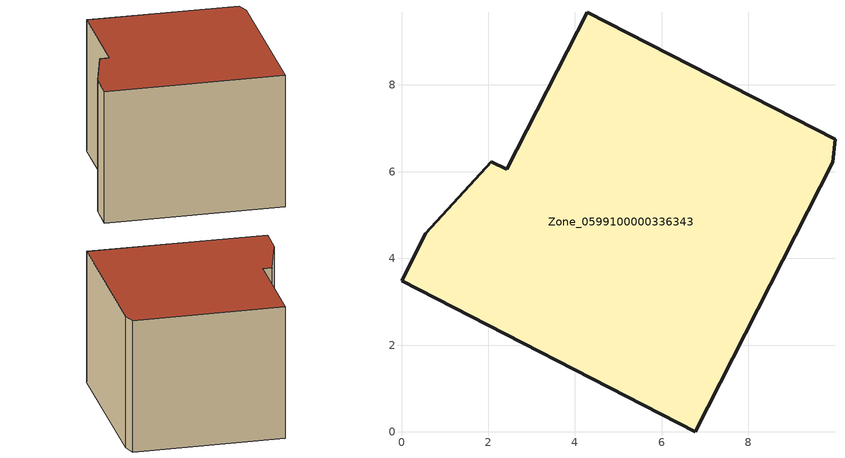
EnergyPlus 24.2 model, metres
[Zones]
Zone_0599100000336343
 floor ground (C_G): 10,6.75 9.94,6.22 6.77,0 0,3.48 0.56,4.58 2.07,6.23 2.43,6.05 4.28,9.68 z0
 wall outside (C_F): 10,6.75 4.28,9.68 2.43,6.05 2.07,6.23 0.56,4.58 0,3.48 6.77,0 9.94,6.22 10,6.75 z0:5.86
 roof outside (C_R): 9.94,6.22 10,6.75 4.28,9.68 2.43,6.05 2.07,6.23 0.56,4.58 0,3.48 6.77,0 z5.86
[BUILDING]
Pand.0599100000336343: North Axis=0; Terrain=City; Loads Convergence Tolerance Value=0.04; Temperature Convergence Tolerance Value=0.4; Solar Distribution=FullExterior; Maximum Number of Warmup Days=25; Minimum Number of Warmup Days=1
[Site:Location]
Rotterdam.The.Hague.AP_ZH_NLD Design_Conditions: Latitude=51.96; Longitude=4.45; Time Zone=1; Elevation=-4.5
[SITE:GROUNDTEMPERATURE:BUILDINGSURFACE]
18, 18, 18, 18, 18, 18, 18, 18, 18, 18, 18, 18
[MATERIAL] Thermal Absorptance=0.9; Solar Absorptance=0.7; Visible Absorptance=0.7
Name | Roughness | Thickness | Conductivity | Density | Specific Heat
G.TC.1975-1991 | MediumSmooth | 0.15 | 0.288461 | 540 | 1210
F.TC.1975-1991 | Rough | 0.3 | 0.230769 | 1920 | 840
R.TC.1975-1991 | MediumRough | 0.2 | 0.153846 | 1500 | 1000
[CONSTRUCTION]
C_G: G.TC.1975-1991
C_F: F.TC.1975-1991
C_R: R.TC.1975-1991
[ZONE]
Zone_0599100000336343: Type=1; Multiplier=1; Ceiling Height=Autocalculate; Volume=Autocalculate; Floor Area=autocalculate; Part of Total Floor Area=Yes
[ZONEINFILTRATION:DESIGNFLOWRATE]
Infil_Zone_0599100000336343: Zone or ZoneList or Space or SpaceList=Zone_0599100000336343; Schedule=AlwaysOn; Design Flow Rate Calculation Method=Flow/Area; Flow Rate per Floor Area=0.003; Constant Term Coefficient=1; Temperature Term Coefficient=0; Velocity Term Coefficient=0; Velocity Squared Term Coefficient=0
[HVACTEMPLATE:ZONE:IDEALLOADSAIRSYSTEM]
Zone_0599100000336343: Maximum Heating Supply Air Temperature=50; Minimum Cooling Supply Air Temperature=13; Maximum Heating Supply Air Humidity Ratio=0.0156; Minimum Cooling Supply Air Humidity Ratio=0.0077; Heating Limit=NoLimit; Cooling Limit=NoLimit; Dehumidification Control Type=ConstantSensibleHeatRatio; Cooling Sensible Heat Ratio=0.7; Dehumidification Setpoint=60; Humidification Control Type=None; Humidification Setpoint=30; Outdoor Air Method=None; Outdoor Air Flow Rate per Person=0.00944; Outdoor Air Flow Rate per Zone Floor Area=0; Outdoor Air Flow Rate per Zone=0; Demand Controlled Ventilation Type=None; Outdoor Air Economizer Type=NoEconomizer; Heat Recovery Type=None; Sensible Heat Recovery Effectiveness=0.7; Latent Heat Recovery Effectiveness=0.65
[ZONECONTROL:THERMOSTAT]
ThermostatControl_Zone_0599100000336343: Zone or ZoneList=Zone_0599100000336343; Control Type Schedule=DualSetpointControlType; Control 1=Thermostat_Zone_0599100000336343; Temperature Difference Between Cutout And Setpoint=0
[THERMOSTATSETPOINT:DUALSETPOINT]
Thermostat_Zone_0599100000336343: Heating Setpoint Temperature Schedule=HeatingSetpoint_Zone_0599100000336343; Cooling Setpoint Temperature Schedule=CoolingSetpoint_Zone_0599100000336343
[SCHEDULE:COMPACT]
HeatingSetpoint_Zone_0599100000336343: Through: 12/31, For: AllDays, Until: 24:00, 21
CoolingSetpoint_Zone_0599100000336343: Through: 12/31, For: AllDays, Until: 24:00, 24
DualSetpointControlType: Through: 12/31, For: AllDays, Until: 24:00, 4
AlwaysOn: Through: 12/31, For: AllDays, Until: 24:00, 1
